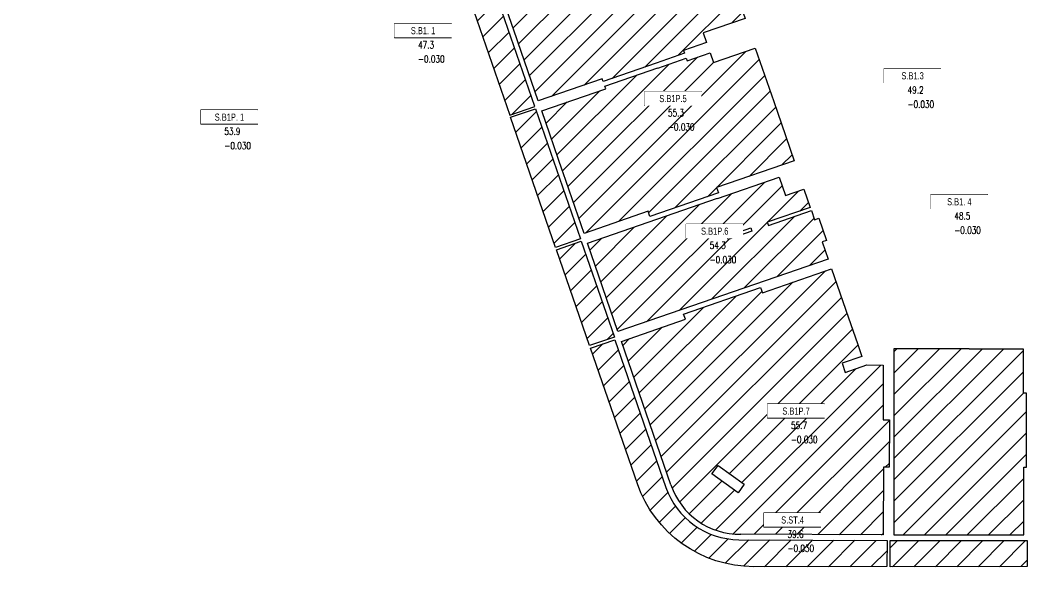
# Model space of a CAD drawing. Header units: millimetres. Extents: x -361702973 to 361248309, y -356458554 to 356543577.
# Drawn here: x -253887 to -212151, y 16450 to 39952 of the extents above; entities that cross this region are included whole.
import ezdxf
from ezdxf.enums import TextEntityAlignment as Align
from ezdxf.xclip import XClip

# ---------------------------------------------------------------- set-up
doc = ezdxf.new("R2010")
doc.units = ezdxf.units.MM
doc.header["$LTSCALE"] = 100
doc.header["$MEASUREMENT"] = 0
doc.header["$XCLIPFRAME"] = 0
doc.set_wipeout_variables(frame=1)
doc.layers.add('A-ANNO-ROOM', color=50, linetype='Continuous')
doc.layers.add('dien tich thong thuy', color=3, linetype='Continuous')
for name, color, linetype, lineweight in [('KT-Chuviet', 255, 'Continuous', 15), ('KT-Net thay', 7, 'Continuous', 15), ('KT-Net truc', 18, 'Continuous', 15)]:
    doc.layers.add(name, color=color, linetype=linetype, lineweight=lineweight)
doc.styles.add('220126_HDN_HBA typical plan$0$211210_HDN_HBA_TYPICAL PLAN CORE OPT 1$0$HBA-Text', font='GOTHIC.TTF')
doc.styles.add('font unicode ccu', font='arial.ttf')
doc.styles.add('ROMANS', font='ROMANS.SHX')
pattern_1 = [(45, (0, 0), (-441.9417382415922, 441.9417382415922), [])]

# ---------------------------------------------------------------- blocks, each defined once
blk = doc.blocks.new('A$C418F5BC8')
at = {"layer": 'A-ANNO-ROOM', "insert": (648.1133449638728, 1090.790118377889), "char_height": 600, "attachment_point": 2, "rotation": 50.44882673977027, "style": '220126_HDN_HBA typical plan$0$211210_HDN_HBA_TYPICAL PLAN CORE OPT 1$0$HBA-Text'}
blk.add_mtext_dynamic_manual_height_columns('SL-S', width=722857412.8743668, gutter_width=9765.624999999996, heights=[0], dxfattribs=at)
blk = doc.blocks.new('A$C1AAC5519')
at = {"layer": 'A-ANNO-ROOM', "insert": (772.955269176513, 1216.574747113511), "char_height": 600, "attachment_point": 2, "rotation": 50.44882673977027, "style": '220126_HDN_HBA typical plan$0$211210_HDN_HBA_TYPICAL PLAN CORE OPT 1$0$HBA-Text'}
blk.add_mtext_dynamic_manual_height_columns('1-BR', width=722857412.8743668, gutter_width=9765.624999999996, heights=[0], dxfattribs=at)
blk = doc.blocks.new('A$C2A6C5140')
at = {"layer": 'A-ANNO-ROOM', "insert": (731.4497625969816, 1190.0169191678, 0.0003277973379295924), "char_height": 600, "attachment_point": 2, "rotation": 50.44882673977027, "style": '220126_HDN_HBA typical plan$0$211210_HDN_HBA_TYPICAL PLAN CORE OPT 1$0$HBA-Text'}
blk.add_mtext_dynamic_manual_height_columns('2-BR', width=722857412.8743668, gutter_width=9765.624999999996, heights=[0], dxfattribs=at)
blk = doc.blocks.new('A$C5388591E')
at = {"layer": 'A-ANNO-ROOM', "insert": (894.3001998505497, 842.1987865094561, 0.0004622000541105721), "char_height": 600, "attachment_point": 2, "rotation": 1.4064704596368105, "style": '220126_HDN_HBA typical plan$0$211210_HDN_HBA_TYPICAL PLAN CORE OPT 1$0$HBA-Text'}
blk.add_mtext_dynamic_manual_height_columns('3-BR', width=722857412.8743668, gutter_width=9765.624999999996, heights=[0], dxfattribs=at)
blk = doc.blocks.new('A$C21AF0CCA')
at = {"layer": 'A-ANNO-ROOM', "insert": (1197.56892258345, 814.6835720778872), "char_height": 600, "attachment_point": 2, "rotation": 0.10542954816276216, "style": '220126_HDN_HBA typical plan$0$211210_HDN_HBA_TYPICAL PLAN CORE OPT 1$0$HBA-Text'}
blk.add_mtext_dynamic_manual_height_columns('1-BR+', width=722857412.8743668, gutter_width=9765.624999999996, heights=[0], dxfattribs=at)
blk = doc.blocks.new('TAG CAO DO SAN')
at = {"layer": 'KT-Net thay', "flags": 128}
blk.add_lwpolyline([(1526701.778855525, -266095.2298759429), (1526701.778855525, -266566.6584041911), (1527644.63591202, -266566.6584041911), (1527644.63591202, -266095.2298759429)], close=True, dxfattribs=at)
blk.add_wipeout([(1526701.778855525, -266095.2298759429), (1527644.6359120198, -266095.2298759429), (1527644.6359120198, -266566.65840419114), (1526701.778855525, -266566.65840419114)]).dxf.layer = 'KT-Net thay'
for points in [[(1526701.778855525, -266330.9441400666), (1527644.63591202, -266330.9441400666)], [(1526701.778855525, -266566.6584041911), (1527644.63591202, -266566.6584041911)]]:
    blk.add_lwpolyline(points, dxfattribs=at)
at = {"layer": 'KT-Chuviet', "color": 31, "style": 'ROMANS', "width": 0.75}
blk.add_text('DTTT:', height=117.8571320618522, dxfattribs=at).set_placement((1526748.92170835, -266507.8139601254))
at = {"layer": 'KT-Chuviet', "color": 31, "style": 'font unicode ccu', "width": 0.75}
blk.add_attdef('TÊNPHÒNG', text='', height=117.85713, dxfattribs=at).set_placement((1527175.308820772, -266213.4467624734), align=Align.MIDDLE_CENTER)
at = {"layer": 'KT-Chuviet', "color": 31, "ltscale": 15, "style": 'ROMANS', "width": 0.75, "flags": 8}
blk.add_attdef('CAO-DO', (1527091.943339912, -266507.7298381611), '', height=117.8571320618522, dxfattribs=at)

msp = doc.modelspace()

# ---------------------------------------------------------------- hatches: boundary and pattern name
at = {"layer": 'dien tich thong thuy'}
h = msp.add_hatch(dxfattribs=at)
h.set_pattern_fill('ANSI31', color=253, scale=5000)
h.set_pattern_definition(pattern_1)
h.paths.add_polyline_path([(-225488.3058759599, 39020.77439942407), (-225626.9406602816, 39422.32555730709), (-223892.4061744361, 40021.17036627942), (-224656.0556858998, 42233.05630537408), (-224972.6112530829, 43149.94919600378), (-225059.0929297726, 43400.44055596532), (-225895.6395361747, 43111.62439415749), (-226339.4700221111, 44397.16494184685), (-228177.9820543589, 43762.42207811792), (-228214.6382491334, 43868.59555244975), (-231589.1823465636, 42703.54051732486), (-231552.7465027482, 42598.00525212834), (-234199.4474570219, 41684.23670022385), (-233336.0420945231, 39183.41108952845), (-233293.6171217745, 39060.52853711705), (-232446.8113244824, 36607.78312435236), (-229800.0481476428, 37521.37134901408), (-229762.5187232908, 37412.66859365081), (-227574.263799679, 38168.15945772946), (-227577.5272589328, 38177.61196125642), (-226400.6905081954, 38583.91266324018), (-226438.2825311795, 38692.79673520269)])
h.paths.add_polyline_path([(-234456.4605156819, 41769.85597825419), (-235490.4022069927, 41412.37697610163), (-233627.9150775991, 36025.47849810953), (-232596.2008427184, 36381.67421175261)])
h = msp.add_hatch(dxfattribs=at)
h.set_pattern_fill('ANSI31', color=253, scale=5000)
h.set_pattern_definition(pattern_1)
h.paths.add_polyline_path([(-222387.9514117752, 35663.56599016541), (-222704.5069678834, 36580.4588846187), (-223468.1564555974, 38792.34484153008), (-225202.6909518063, 38193.50005240186), (-225341.450201697, 38595.41171628524), (-226291.4268606448, 38267.43405239762), (-226328.8944151807, 38375.95760810108), (-227505.7311712018, 37969.6569201984), (-229697.2495082153, 37223.61852244877), (-229659.7195115788, 37114.91479963287), (-232306.420678144, 36201.14617441717), (-231459.5529790723, 33748.22136915429), (-231417.1280076347, 33625.33881629068), (-230553.943011855, 31125.15149069374), (-227907.2427356925, 32038.91980848155), (-227832.183170392, 31821.51221448217), (-224996.4310883618, 32800.55031506561), (-225071.4906532766, 33017.95790865817), (-221857.6392706581, 34127.53408470628)])
h.paths.add_polyline_path([(-232563.4956301119, 36286.94462491211), (-233595.6963189921, 35932.2917163251), (-231732.4540201718, 30543.20905087167), (-230704.3604457744, 30898.6661024479)])
h = msp.add_hatch(dxfattribs=at)
h.set_pattern_fill('ANSI31', color=253, scale=5000)
h.set_pattern_definition(pattern_1)
h.paths.add_polyline_path([(-220699.1081331368, 30771.89619548506), (-220524.2399619812, 30832.26911034671), (-220840.7955461271, 31749.16199511902), (-221015.6597972791, 31688.7904336324), (-221146.1965678658, 32066.89115580552), (-222928.0065502122, 31451.72459469876), (-222973.6975546284, 31584.06723813429), (-221201.3460492434, 32195.95980845301), (-221462.4228332578, 32952.16010972519), (-222218.6231399413, 32691.08337503247), (-222479.6998872369, 33447.28370035741), (-225031.8759854955, 32566.14967974923), (-230413.6764874565, 30718.87406223749), (-229150.717621787, 27060.7546903162), (-220454.3517947965, 30062.95764991703)])
h.paths.add_polyline_path([(-224638.7940893799, 30998.60809403223), (-224506.4590324222, 31044.29652473434), (-224509.7224917586, 31053.7490288044), (-223654.2708735673, 31349.09209869754), (-223608.5824428654, 31216.75704173985), (-224596.3691180139, 30875.7255411435)], flags=16)
h.paths.add_polyline_path([(-230670.6219867337, 30804.29545112466), (-231699.8886079106, 30448.94307614716), (-230327.3664460313, 26479.25392595862), (-229300.0382842608, 26834.4463408107)])
h = msp.add_hatch(dxfattribs=at)
h.set_pattern_fill('ANSI31', color=253, scale=5000)
h.set_pattern_definition(pattern_1)
h.paths.add_polyline_path([(-218173.4079303748, 25674.27601134174), (-218859.4933873317, 25678.37899856347), (-219749.5895880749, 25371.07495082221), (-219880.1279617254, 25749.17511348372), (-219062.4863463764, 26031.46435119611), (-219246.8717972627, 26565.53082546689), (-219612.3792434844, 27624.21128092014), (-220314.0849235651, 29656.67900944725), (-223178.1314262323, 28667.67058855704), (-223253.1912991506, 28885.07907440106), (-226438.6853837856, 27785.2932024443), (-226363.6258189341, 27567.88560890581), (-229010.3267571975, 26654.11706422333), (-226959.1958325891, 20713.08074497503, 0.3282983647912066), (-224062.7783866586, 18673.07835516665), (-218177.6762190657, 18639.35669428762), (-218161.6218211298, 21441.16922752192), (-217931.6180453715, 21441.16922752191), (-217920.3483228131, 23407.96051027087), (-218173.4079303748, 23409.41054291696)])
h.paths.add_polyline_path([(-225011.3342239468, 21513.25090320921), (-223930.4588543577, 20738.26159011158), (-224181.0842700667, 20388.71504249509), (-225261.8939375879, 21163.79599007815)], flags=16)
h.paths.add_polyline_path([(-218013.4411498916, 18411.39409264539), (-224143.0007071382, 18443.53577411553, -0.3185652302272118), (-227166.6857526978, 20609.29711535038), (-229276.6175078321, 26720.64532686024), (-230289.8995765561, 26370.8115887065), (-228349.7860806296, 20759.46961598549, 0.3197850961297102), (-223529.151865318, 17325.98901968531), (-218020.4361765554, 17326.31399338074)])
h = msp.add_hatch(dxfattribs=at)
h.set_pattern_fill('ANSI31', color=253, scale=5000)
h.set_pattern_definition(pattern_1)
h.paths.add_polyline_path([(-212363.3457022379, 21440.66519737405), (-212248.3457022379, 21440.951667445), (-212248.3457022379, 24505.98898656674), (-212373.3457022398, 24505.98898656674), (-212373.3457022398, 26330.98898656674), (-214623.3456985606, 26330.98898648463), (-215138.3457022303, 26340.98898656674), (-216108.3457022435, 26340.98898656674), (-217733.4079303748, 26340.98898656674), (-217733.4079303748, 18640.98898656678), (-215088.3457022361, 18640.98898656674), (-214958.3457022361, 18640.98898656674), (-212363.3457022378, 18640.98898656691)])
h.paths.add_polyline_path([(-212213.4424609035, 18411.16923171701), (-217883.4428151915, 18411.17080711951), (-217889.4554466408, 17325.71495892458), (-212219.8707795471, 17326.29917258887)])

# ---------------------------------------------------------------- linework, layer by layer
for points, elevation in [([(-224656.0556858998, 42233.05630537408), (-223892.4061744361, 40021.17036627942), (-225626.9406602816, 39422.32555730709), (-225488.3058759599, 39020.77439942407), (-226438.2825311795, 38692.79673520269), (-226400.6905081954, 38583.91266324018), (-227577.5272589328, 38177.61196125642), (-227574.263799679, 38168.15945772946), (-229762.5187232908, 37412.66859365081), (-229800.0481476428, 37521.37134901408), (-232446.8113244824, 36607.78312435236), (-233293.6171217745, 39060.52853711705), (-233336.0420945231, 39183.41108952845), (-234199.4474570219, 41684.23670022385), (-231552.7465027482, 42598.00525212834), (-231589.1823465636, 42703.54051732486), (-228214.6382491334, 43868.59555244975), (-228177.9820543589, 43762.42207811792), (-226339.4700221111, 44397.16494184685), (-225895.6395361747, 43111.62439415749), (-225059.0929297726, 43400.44055596532), (-224972.6112530829, 43149.94919600378), (-224656.055730082, 42233.05629012026)], -1.802164512657021e-10), ([(-222387.9514117752, 35663.56599016541), (-221857.6392706581, 34127.53408470628), (-225071.4906532766, 33017.95790865817), (-224996.4310883618, 32800.55031506561), (-227832.183170392, 31821.51221448217), (-227907.2427356925, 32038.91980848155), (-230553.943011855, 31125.15149069374), (-231417.1280076347, 33625.33881629068), (-231459.5529790723, 33748.22136915429), (-232306.420678144, 36201.14617441717), (-229659.7195115788, 37114.91479963287), (-229697.2495082153, 37223.61852244877), (-227508.9946305424, 37979.10942426311), (-227505.7311712018, 37969.6569201984), (-226328.8944151807, 38375.95760810108), (-226291.4268606448, 38267.43405239762), (-225341.450201697, 38595.41171628524), (-225202.6909518063, 38193.50005240186), (-223468.1564555974, 38792.34484153008), (-222704.5069678834, 36580.4588846187), (-222387.9514878692, 35663.56596389409)], -1.802164609878817e-10), ([(-225035.2016725339, 32575.78242433922), (-225031.8759854955, 32566.14967974923), (-222479.6998872369, 33447.28370035741), (-222218.6231399413, 32691.08337503247), (-221462.4228332578, 32952.16010972519), (-221201.3460492434, 32195.95980845301), (-222973.6975546284, 31584.06723813429), (-222928.0065502122, 31451.72459469876), (-221146.1965678658, 32066.89115580552), (-221015.6597972791, 31688.7904336324), (-220840.7955461271, 31749.16199511902), (-220524.2399619812, 30832.26911034671), (-220699.1081331368, 30771.89619548506), (-220454.3517947965, 30062.95764991703), (-229150.717621787, 27060.7546903162), (-230413.6764874565, 30718.87406223749), (-225035.2016725339, 32575.78242433922)], -1.802164538321473e-10), ([(-226959.1958325891, 20713.08074497506), (-229010.3267571975, 26654.11706422333), (-226363.6258189341, 27567.88560890581), (-226438.6853837856, 27785.2932024443), (-223253.1912991506, 28885.07907440106), (-223178.1314262323, 28667.67058855704), (-220314.0849235651, 29656.67900944725), (-219612.3792434844, 27624.21128092014), (-219246.8717972627, 26565.53082546689), (-219062.4863463764, 26031.46435119611), (-219880.1279617254, 25749.17511348372), (-219749.5895880749, 25371.07495082221), (-218859.4933873317, 25678.37899856347), (-218173.4079303748, 25674.27601134174), (-218173.4079303748, 23409.41054291696), (-217920.3483228131, 23407.96051027087), (-217931.6180453715, 21441.16922752191), (-218161.6218211298, 21441.16922752192), (-218177.6762190657, 18639.35669428762), (-224062.5796104906, 18673.07721617835)], -1.802164538321473e-10)]:
    msp.add_lwpolyline(points, dxfattribs=dict(at, elevation=elevation))
msp.add_lwpolyline([(-234456.4605156819, 41769.85597825419), (-235490.4022069927, 41412.37697610163), (-233627.9150775991, 36025.47849810953), (-232596.2008427184, 36381.67421175261)], close=True, dxfattribs=at)
for points, elevation in [([(-233595.6963189921, 35932.2917163251), (-232563.4956301119, 36286.94462491211), (-230704.3604457744, 30898.6661024479), (-231732.4540201718, 30543.20905087167)], 1.118653840330035e-10), ([(-224509.7224917586, 31053.7490288044), (-223654.2708735673, 31349.09209869754), (-223608.5824428654, 31216.75704173985), (-224596.3691180139, 30875.7255411435), (-224638.7940893799, 30998.60809403223), (-224506.4590324222, 31044.29652473434)], -1.802164594867418e-10), ([(-231699.8886079106, 30448.94307614716), (-230670.6219867337, 30804.29545112466), (-229300.0382842608, 26834.4463408107), (-230327.3664460313, 26479.25392595862)], 1.118653780718404e-10), ([(-214623.3456985606, 26330.98898648463), (-214623.3456985606, 26340.98898648463), (-215138.3457022303, 26340.98898656674), (-216108.3457022435, 26340.98898656674), (-217733.4079303748, 26340.98898656674), (-217733.4079303748, 18640.98898656678), (-215088.3457022361, 18640.98898656674), (-214958.3457022361, 18640.98898656674), (-212363.3457022378, 18640.98898656691), (-212363.3457022379, 21440.66519737405), (-212248.3457022379, 21440.951667445), (-212248.3457022379, 24505.98898656674), (-212373.3457022398, 24505.98898656674), (-212373.3457022398, 26330.98898656674)], -1.797617121358554e-10), ([(-225261.8939375879, 21163.79599007815), (-225011.3342239468, 21513.25090320921), (-223930.4588543577, 20738.26159011158), (-224181.0842700667, 20388.71504249509)], 5.460139985010669e-05), ([(-217889.4554466408, 17325.71495892458), (-217883.4428151915, 18411.17080711951), (-212213.4424609035, 18411.16923171701), (-212219.8707795471, 17326.29917258887)], -7.594812541736329e-05)]:
    msp.add_lwpolyline(points, close=True, dxfattribs=dict(at, elevation=elevation))
at = {"layer": 'dien tich thong thuy', "elevation": 1.118653780718404e-10}
msp.add_lwpolyline([(-230289.8995765561, 26370.8115887065), (-229276.6175078321, 26720.64532686024), (-227166.6857870853, 20609.29721495247, 0.3182974498127699), (-224146.1273907456, 18443.55216956248), (-218013.4411498916, 18411.39409264539), (-218020.4361765554, 17326.31399338074), (-223529.7535915892, 17325.98898418789, -0.3197537419032717), (-228349.793085248, 20759.48987540704)], format="xyb", close=True, dxfattribs=at)
at = {"layer": 'dien tich thong thuy', "elevation": -1.802164594867418e-10}
msp.add_lwpolyline([(-226959.1958325891, 20713.08074497506, 0.3282799903492717), (-224062.9766263257, 18673.07423664624, 0.3282799903492717)], format="xyb", dxfattribs=at)

# ---------------------------------------------------------------- block references
at = {"layer": 'A-ANNO-ROOM'}
for p in [(-193366.6029767873, 192837.9996409905, 5.460855537377236e-05), (-194725.1126339572, 187914.7636662904, 5.460855537377236e-05), (-204628.500881133, 156603.4286092457, 5.461079910308954e-05), (-263479.6090599558, 50485.12915140932, 5.460850030168077e-05), (-269121.1781233152, 49296.5544193383, 5.460850030168077e-05), (-249390.2929153891, 45734.43883928895, 5.460850030168077e-05), (-231828.0778406897, 44407.82273046864, 5.460832008522107e-05), (-260545.3674363113, 42210.52099001262, 5.460850030168077e-05), (-266005.9544405445, 40714.37009385967, 5.460850030168077e-05), (-231175.8712175231, 40645.45605562796, 5.460850030168077e-05), (-228303.7210763374, 35687.765146195, 5.460832008522128e-05)]:
    msp.add_blockref('A$C21AF0CCA', p, dxfattribs=at)
at = {"layer": 'dien tich thong thuy'}
for name, p, rotation in [('A$C2A6C5140', (-235738.0721845079, 62244.32288491951, 3.214423980650787e-05), 310.9576437198666), ('A$C2A6C5140', (-226971.972951604, 58672.53392838872, 1.895367564819208e-05), 310.9576437198666), ('A$C2A6C5140', (-182858.1837168724, 33888.05154022964, 0.000178988243818107), 310.9576437198666), ('A$C2A6C5140', (-180585.3237963979, 23151.33387848926, 0.000178988243818107), 310.9576437198666), ('A$C2A6C5140', (-203396.9752949114, 23120.58807031136, 0.0001030398263186841), 310.9576437198666), ('A$C2A6C5140', (-196571.0380073554, 22922.69606213347, 0.000178988243818107), 310.9576437198666), ('A$C418F5BC8', (-247792.2532073302, 59981.48598654423, -1.001597833679712e-05), 309.6632197063607), ('A$C418F5BC8', (-251962.2979944813, 57974.75306764379, -1.001597833679712e-05), 309.6632197063607), ('A$C418F5BC8', (-255726.2573242666, 56926.2422651329, -1.001597833679712e-05), 309.6632197063607), ('A$C418F5BC8', (-259675.3290057395, 55322.63898630807, -1.001597833679712e-05), 309.6632197063607), ('A$C1AAC5519', (-244712.9849651629, 48430.23954045825, 0.0003723829774320968), 309.6566028083925), ('A$C1AAC5519', (-223357.5065853495, 48059.78935259463, 0.0005547181599990354), 309.6566028083925), ('A$C1AAC5519', (-221487.8086388012, 45005.57789840109, 0.0003723828570649432), 309.6566028083925), ('A$C418F5BC8', (-206278.2197520126, 33163.06303948996, -1.001597833679712e-05), 309.6632197063607), ('A$C418F5BC8', (-201711.797739714, 33256.21495891846, -1.001597833679712e-05), 309.6632197063607), ('A$C418F5BC8', (-197487.0809651244, 33411.4671110799, -1.001597833679712e-05), 309.6632197063607), ('A$C418F5BC8', (-193448.7475272998, 33349.36583146098, -1.001597833679712e-05), 309.6632197063607), ('A$C1AAC5519', (-271599.8972878471, 39640.33326624559, 0.0003723828655667127), 309.6566028083925), ('A$C418F5BC8', (-226889.0124284044, 31090.29572592763, -1.001597833679712e-05), 309.6632197063607), ('A$C1AAC5519', (-217339.68294671, 23702.2762728755, -0.3423708923741385), 309.6566028083925), ('A$C1AAC5519', (-211634.5547104646, 23442.24319922904, 0.0003723828655667127), 309.6566028083925), ('A$C1AAC5519', (-187964.0545017801, 23164.08220845302, 0.0003723828655667127), 309.6566028083925)]:
    msp.add_blockref(name, p, dxfattribs=dict(at, rotation=rotation))
for name, p in [('A$C418F5BC8', (-197463.7292652081, 182913.4540568058, 9.919419487628366e-05)), ('A$C418F5BC8', (-200258.9907205751, 179138.6891211519, 4.458552763712727e-05)), ('A$C2A6C5140', (-188160.0390614129, 177105.642765429, 9.919419487628366e-05)), ('A$C418F5BC8', (-200994.9430359419, 174771.894767079, 4.458552763712727e-05)), ('A$C2A6C5140', (-234759.4766391878, 172444.9136382493, 4.458552763712727e-05)), ('A$C418F5BC8', (-200719.9128290097, 170423.8323274105, 4.458552763712727e-05)), ('A$C2A6C5140', (-190797.8283776039, 169517.5067573905, 9.919419487628366e-05)), ('A$C1AAC5519', (-230167.9898228928, 167012.0323451896, 0.0003723828655667197)), ('A$C418F5BC8', (-202290.0123814641, 165833.5958576689, 9.919419487628366e-05)), ('A$C1AAC5519', (-241412.7857485664, 165333.8017953324, 0.0003723828655667197)), ('A$C418F5BC8', (-226321.6487100684, 164849.0004456656, 4.458552763712727e-05)), ('A$C418F5BC8', (-223174.4637594427, 162010.1787619262, 0.05488942016446244)), ('A$C418F5BC8', (-203583.8919471729, 161846.927602817, 4.458552763712727e-05)), ('A$C418F5BC8', (-244807.1773967599, 161329.3218979316, 0.05488941081008353)), ('A$C2A6C5140', (-193344.5366901597, 160504.8948145737, 9.919419487628366e-05)), ('A$C418F5BC8', (-219934.1653648383, 159334.2093209107, 0.05488940151768119)), ('A$C1AAC5519', (-248428.8589248053, 157037.2006521042, 0.0003723828655667197)), ('A$C1AAC5519', (-252286.3459864925, 152336.1708680308, 0.02738517669695963)), ('A$C2A6C5140', (-195752.5445711951, 151816.0180695198, 4.458552763712727e-05)), ('A$C418F5BC8', (-228142.1604593961, 149140.0456224125, 0.05488939420954132)), ('A$C1AAC5519', (-255923.8224010994, 147682.0149176453, 0.0004269909932618908)), ('A$C418F5BC8', (-224737.6489350568, 146340.2200414557, 0.05488939420954583)), ('A$C2A6C5140', (-198038.3940573054, 144980.9671920894, 4.458552763712727e-05)), ('A$C418F5BC8', (-221724.5828443308, 144236.942033412, 4.458552763895914e-05)), ('A$C1AAC5519', (-260576.8913636276, 142107.7025675907, 0.027822102169103)), ('A$C418F5BC8', (-245667.6157152384, 140788.472051876, 9.916924510345083e-05)), ('A$C418F5BC8', (-263605.4986913943, 138503.2694156115, 0.05488941081008353)), ('A$C2A6C5140', (-199977.0465312221, 137220.1243192966, 9.919419487628366e-05)), ('A$C418F5BC8', (-247616.0924330471, 136995.8708936881, 4.458552763712727e-05)), ('A$C418F5BC8', (-266636.7078710849, 135433.6128811316, 4.458552763712727e-05)), ('A$C1AAC5519', (-268569.1861684484, 131058.0044733415, 0.0003723828655667197)), ('A$C418F5BC8', (-252583.1748971227, 130659.4905633791, 9.92039971646407e-05)), ('A$C418F5BC8', (-256446.2619547517, 127486.843743643, 4.458552763712727e-05)), ('A$C418F5BC8', (-258902.9768848096, 124459.8911733059, 0.05488941081005369)), ('A$C2A6C5140', (-265461.1614808204, 122023.7036381988, 0.02705737929207316)), ('A$C5388591E', (-193808.7999730141, 199941.1790572023, 4.458570785358675e-05)), ('A$C5388591E', (-210573.5526519337, 135718.1497136029, 9.91946273371655e-05)), ('A$C5388591E', (-276921.94039411, 49051.50231821807, -1.001579812033762e-05)), ('A$C5388591E', (-224277.5649896398, 23412.81915787171, 4.458552763712727e-05))]:
    msp.add_blockref(name, p, dxfattribs=at)

# ---------------------------------------------------------------- next in the draw order: block references
at = {"layer": 'KT-Net truc'}
ref = msp.add_blockref('TAG CAO DO SAN', (-4055153.880573879, 705051.7703159997, -0.0001997045569198709), dxfattribs=dict(at, xscale=2.5, yscale=2.5, zscale=2.5))
XClip(ref).set_block_clipping_path([(1526674.1636322693, -266330.944140067), (1527644.6359120198, -266095.2298759429)])
ref.add_attrib('CAO-DO', '47.3', (-237424.0222240976, 38782.44572059697, -0.0001997045569198709), dxfattribs={"layer": 'KT-Chuviet', "color": 31, "ltscale": 15, "height": 294.6428301546305, "style": 'ROMANS', "width": 0.7500000000000001})
ref.add_attrib('CAO-DO', '-0.030', (-237424.0222240976, 38193.16006028772, -0.0001997045569198709), dxfattribs={"layer": 'KT-Chuviet', "color": 31, "ltscale": 15, "height": 294.6428301546305, "style": 'ROMANS', "width": 0.7500000000000001})
ref.add_attrib('TÊNPHÒNG', 'S.B1. 1', dxfattribs={"layer": 'KT-Chuviet', "color": 31, "height": 294.642825, "style": 'font unicode ccu', "width": 0.7500000000000001}).set_placement((-237215.6085219465, 39518.15340981612, -0.0001997045569198709), align=Align.MIDDLE_CENTER)
ref = msp.add_blockref('TAG CAO DO SAN', (-4034897.507676912, 703183.2443875842, -0.0001518968089732541), dxfattribs=dict(at, xscale=2.5, yscale=2.5, zscale=2.5))
XClip(ref).set_block_clipping_path([(1526674.1636322693, -266330.9441400666), (1527644.6359120198, -266095.2298759429)])
ref.add_attrib('CAO-DO', '49.2', (-217167.6493271304, 36913.9197921813, -0.0001518968089732541), dxfattribs={"layer": 'KT-Chuviet', "color": 31, "ltscale": 15, "height": 294.6428301546305, "style": 'ROMANS', "width": 0.7500000000000001})
ref.add_attrib('CAO-DO', '-0.030', (-217167.6493271304, 36324.63413187204, -0.0001518968089732541), dxfattribs={"layer": 'KT-Chuviet', "color": 31, "ltscale": 15, "height": 294.6428301546305, "style": 'ROMANS', "width": 0.7500000000000001})
ref.add_attrib('TÊNPHÒNG', 'S.B1.3', dxfattribs={"layer": 'KT-Chuviet', "color": 31, "height": 294.642825, "style": 'font unicode ccu', "width": 0.7500000000000001}).set_placement((-216959.2356249792, 37649.62748140045, -0.0001518968089732541), align=Align.MIDDLE_CENTER)
ref = msp.add_blockref('TAG CAO DO SAN', (-4044812.032357485, 702239.0246533228, -0.0001518968089732569), dxfattribs=dict(at, xscale=2.5, yscale=2.5, zscale=2.5))
XClip(ref).set_block_clipping_path([(1526674.1636322693, -266330.9441400666), (1527644.6359120195, -266095.2298759429)])
ref.add_attrib('CAO-DO', '55.3', (-227082.1740077037, 35969.70005791993, -0.0001518968089732569), dxfattribs={"layer": 'KT-Chuviet', "color": 31, "ltscale": 15, "height": 294.6428301546305, "style": 'ROMANS', "width": 0.7500000000000001})
ref.add_attrib('CAO-DO', '-0.030', (-227082.1740077037, 35380.41439761068, -0.0001518968089732569), dxfattribs={"layer": 'KT-Chuviet', "color": 31, "ltscale": 15, "height": 294.6428301546305, "style": 'ROMANS', "width": 0.7500000000000001})
ref.add_attrib('TÊNPHÒNG', 'S.B1P.5', dxfattribs={"layer": 'KT-Chuviet', "color": 31, "height": 294.642825, "style": 'font unicode ccu', "width": 0.7500000000000001}).set_placement((-226873.7603055525, 36705.40774713908, -0.0001518968089732569), align=Align.MIDDLE_CENTER)
ref = msp.add_blockref('TAG CAO DO SAN', (-4063165.892170011, 701471.3858596064, -0.0001997045569198709), dxfattribs=dict(at, xscale=2.5, yscale=2.5, zscale=2.5))
XClip(ref).set_block_clipping_path([(1526674.1636322693, -266330.944140067), (1527644.6359120198, -266095.2298759429)])
ref.add_attrib('CAO-DO', '53.9', (-245436.0338202296, 35202.06126420371, -0.0001997045569198709), dxfattribs={"layer": 'KT-Chuviet', "color": 31, "ltscale": 15, "height": 294.6428301546305, "style": 'ROMANS', "width": 0.7500000000000001})
ref.add_attrib('CAO-DO', '-0.030', (-245436.0338202296, 34612.77560389446, -0.0001997045569198709), dxfattribs={"layer": 'KT-Chuviet', "color": 31, "ltscale": 15, "height": 294.6428301546305, "style": 'ROMANS', "width": 0.7500000000000001})
ref.add_attrib('TÊNPHÒNG', 'S.B1P. 1', dxfattribs={"layer": 'KT-Chuviet', "color": 31, "height": 294.642825, "style": 'font unicode ccu', "width": 0.7500000000000001}).set_placement((-245227.6201180784, 35937.76895342286, -0.0001997045569198709), align=Align.MIDDLE_CENTER)
ref = msp.add_blockref('TAG CAO DO SAN', (-4032963.947168724, 697967.7788155908, 0.000194702248648035), dxfattribs=dict(at, xscale=2.5, yscale=2.5, zscale=2.5))
XClip(ref).set_block_clipping_path([(1526674.1636322693, -266330.9441400666), (1527644.6359120195, -266095.2298759429)])
ref.add_attrib('CAO-DO', '48.5', (-215234.0888189428, 31698.45422018785, 0.000194702248648035), dxfattribs={"layer": 'KT-Chuviet', "color": 31, "ltscale": 15, "height": 294.6428301546305, "style": 'ROMANS', "width": 0.7500000000000001})
ref.add_attrib('CAO-DO', '-0.030', (-215234.0888189428, 31109.1685598786, 0.000194702248648035), dxfattribs={"layer": 'KT-Chuviet', "color": 31, "ltscale": 15, "height": 294.6428301546305, "style": 'ROMANS', "width": 0.7500000000000001})
ref.add_attrib('TÊNPHÒNG', 'S.B1. 4', dxfattribs={"layer": 'KT-Chuviet', "color": 31, "height": 294.642825, "style": 'font unicode ccu', "width": 0.7500000000000001}).set_placement((-215025.6751167917, 32434.161909407, 0.000194702248648035), align=Align.MIDDLE_CENTER)
ref = msp.add_blockref('TAG CAO DO SAN', (-4043085.907248059, 696751.1526401056, 1.275893458477765e-05), dxfattribs=dict(at, xscale=2.5, yscale=2.5, zscale=2.5))
XClip(ref).set_block_clipping_path([(1526674.1636322693, -266330.9441400666), (1527644.6359120198, -266095.2298759429)])
ref.add_attrib('CAO-DO', '54.3', (-225356.0488982777, 30481.82804470269, 1.275893458477765e-05), dxfattribs={"layer": 'KT-Chuviet', "color": 31, "ltscale": 15, "height": 294.6428301546305, "style": 'ROMANS', "width": 0.7500000000000001})
ref.add_attrib('CAO-DO', '-0.030', (-225356.0488982777, 29892.54238439344, 1.275893458477765e-05), dxfattribs={"layer": 'KT-Chuviet', "color": 31, "ltscale": 15, "height": 294.6428301546305, "style": 'ROMANS', "width": 0.7500000000000001})
ref.add_attrib('TÊNPHÒNG', 'S.B1P.6', dxfattribs={"layer": 'KT-Chuviet', "color": 31, "height": 294.642825, "style": 'font unicode ccu', "width": 0.7500000000000001}).set_placement((-225147.6351961265, 31217.53573392185, 1.275893458477765e-05), align=Align.MIDDLE_CENTER)
ref = msp.add_blockref('TAG CAO DO SAN', (-4039721.497975902, 689302.0629362226, -0.0001518968089732554), dxfattribs=dict(at, xscale=2.5, yscale=2.5, zscale=2.5))
XClip(ref).set_block_clipping_path([(1526674.1636322693, -266330.944140067), (1527644.6359120198, -266095.2298759429)])
ref.add_attrib('CAO-DO', '55.7', (-221991.6396261205, 23032.73834081975, -0.0001518968089732554), dxfattribs={"layer": 'KT-Chuviet', "color": 31, "ltscale": 15, "height": 294.6428301546305, "style": 'ROMANS', "width": 0.7500000000000001})
ref.add_attrib('CAO-DO', '-0.030', (-221991.6396261205, 22443.4526805105, -0.0001518968089732554), dxfattribs={"layer": 'KT-Chuviet', "color": 31, "ltscale": 15, "height": 294.6428301546305, "style": 'ROMANS', "width": 0.7500000000000001})
ref.add_attrib('TÊNPHÒNG', 'S.B1P.7', dxfattribs={"layer": 'KT-Chuviet', "color": 31, "height": 294.642825, "style": 'font unicode ccu', "width": 0.7500000000000001}).set_placement((-221783.2259239694, 23768.4460300389, -0.0001518968089732554), align=Align.MIDDLE_CENTER)
ref = msp.add_blockref('TAG CAO DO SAN', (-4039863.867060119, 684793.0236931669, 0.07226912140536615), dxfattribs=dict(at, xscale=2.5, yscale=2.5, zscale=2.5))
XClip(ref).set_block_clipping_path([(1526674.1636322693, -266330.944140067), (1527644.6359120198, -266095.2298759429)])
ref.add_attrib('CAO-DO', '39.6', (-222134.0087103379, 18523.69909776401, 0.07226912140536615), dxfattribs={"layer": 'KT-Chuviet', "color": 31, "ltscale": 15, "height": 294.6428301546305, "style": 'ROMANS', "width": 0.7500000000000001})
ref.add_attrib('CAO-DO', '-0.030', (-222134.0087103379, 17934.41343745476, 0.07226912140536615), dxfattribs={"layer": 'KT-Chuviet', "color": 31, "ltscale": 15, "height": 294.6428301546305, "style": 'ROMANS', "width": 0.7500000000000001})
ref.add_attrib('TÊNPHÒNG', 'S.ST.4', dxfattribs={"layer": 'KT-Chuviet', "color": 31, "height": 294.642825, "style": 'font unicode ccu', "width": 0.7500000000000001}).set_placement((-221925.5950081867, 19259.40678698316, 0.07226912140536615), align=Align.MIDDLE_CENTER)

doc.saveas('drawing.dxf')
